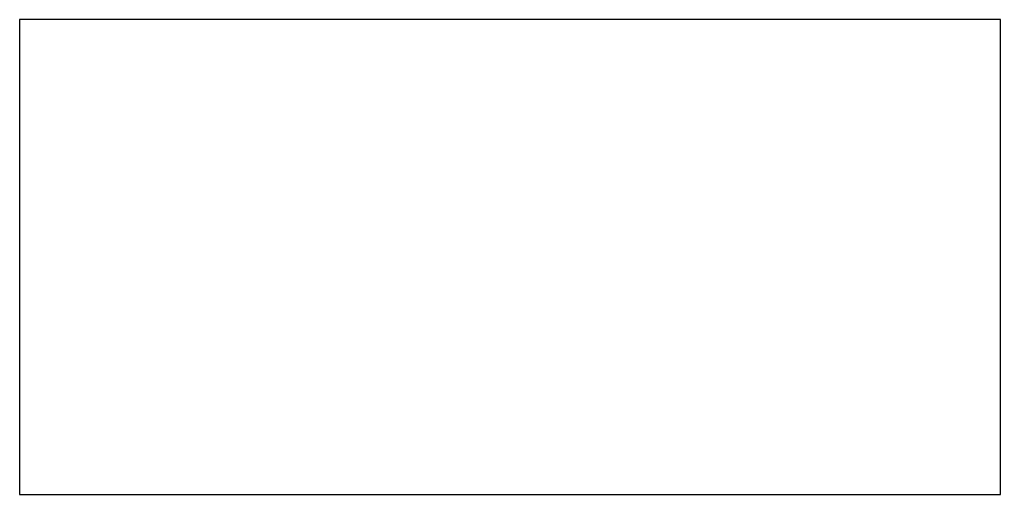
# Model space of a CAD drawing. Extents: x 0 to 190, y 0 to 92.
import ezdxf

# ---------------------------------------------------------------- set-up
doc = ezdxf.new("R2010")
doc.units = 0
doc.header["$LTSCALE"] = 0.375
doc.header["$MEASUREMENT"] = 0
doc.layers.add('S-MSEC', color=7, linetype='Continuous')

msp = doc.modelspace()

# ---------------------------------------------------------------- linework, layer by layer
at = {"layer": 'S-MSEC'}
msp.add_lwpolyline([(0, 0), (190, 0), (190, 92), (0, 92)], close=True, dxfattribs=at)

doc.saveas('drawing.dxf')
